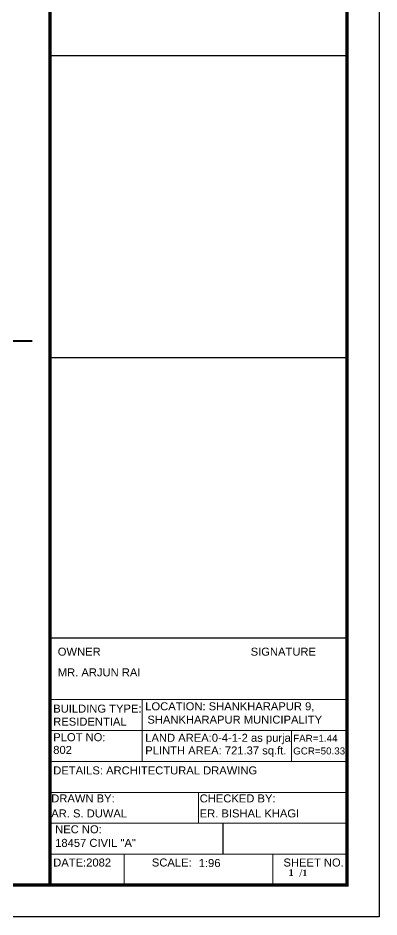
# Model space of a CAD drawing. Header units: inches. Extents: x 137851 to 141026, y -21374 to -19129.
# Drawn here: x 140485 to 141026, y -21374 to -20026 of the extents above; entities that cross this region are included whole.
import ezdxf

# ---------------------------------------------------------------- set-up
doc = ezdxf.new("R2010")
doc.units = ezdxf.units.IN
doc.header["$LTSCALE"] = 0.5
doc.header["$MEASUREMENT"] = 0
doc.layers.add('A-Wall', color=7, linetype='Continuous')
for name, color, linetype, lineweight in [('TEXT', 220, 'Continuous', 9), ('Text 0.200', 122, 'Continuous', 20), ('wall', 1, 'Continuous', 40)]:
    doc.layers.add(name, color=color, linetype=linetype, lineweight=lineweight)
doc.styles.add('ordinary', font='arial.ttf')
doc.styles.get("Standard").update_dxf_attribs({"font": 'arial.ttf'})

msp = doc.modelspace()

# ---------------------------------------------------------------- linework, layer by layer
for p, q in [((140533.4, -20082.2), (140978.1, -20082.2)), ((140533.4, -20534.9), (140978.1, -20534.9)), ((140533.4, -20955.2), (140978.1, -20955.2))]:
    msp.add_line(p, q)
msp.add_lwpolyline([(137851.3, -21373.7), (137851.3, -19128.7), (141026.1, -19128.7), (141026.1, -21373.7)], close=True)
at = {"const_width": 4.8}
msp.add_lwpolyline([(140978.1, -21325.7), (140978.1, -19176.7), (137995.3, -19176.7), (137995.3, -21325.7)], close=True, dxfattribs=at)
msp.add_lwpolyline([(140533.4, -21325.7), (140533.4, -19176.7)], dxfattribs=at)
at = {"layer": 'A-Wall', "ltscale": 50}
msp.add_line((140792, -21233.1), (140792, -21279.4), dxfattribs=at)
at = {"layer": 'TEXT'}
for p, q in [((140533.4, -21047.8), (140978.1, -21047.8)), ((140671.3, -21047.8), (140671.3, -21140.5)), ((140533.4, -21094.1), (140978.1, -21094.1)), ((140895.2, -21094.1), (140895.2, -21140.5)), ((140533.4, -21140.5), (140978.1, -21140.5)), ((140533.4, -21186.8), (140978.1, -21186.8)), ((140755.8, -21186.8), (140755.8, -21233.1)), ((140533.4, -21233.1), (140978.1, -21233.1)), ((140533.4, -21279.4), (140978.1, -21279.4)), ((140644.6, -21325.7), (140644.6, -21279.4)), ((140866.9, -21325.7), (140866.9, -21279.4))]:
    msp.add_line(p, q, dxfattribs=at)
at = {"layer": 'wall'}
msp.add_line((140506.7, -20510.3), (140133.9, -20510.3), dxfattribs=at)

# ---------------------------------------------------------------- texts
at = {"insert": (140866.9, -21288.5), "char_height": 6.5423, "width": 86.843, "attachment_point": 1}
msp.add_mtext('\\A1;{\\fTimes New Roman|b1|i0|c0|p18;\\H1.2367x;\\P\\pi29.76545;\\H0.80859x;    \\fBookman Old Style|b0|i0|c0|p18;\\H1.6907x;/\\fBookman Old Style|b1|i0|c0|p18;\\H0.86414x;1\\fArial|b1|i0|c0|p34;\\H1.2047x; \\H0.8998x;   }', dxfattribs=at)
at = {"layer": 'TEXT', "style": 'ordinary'}
for s, height, p in [('OWNER', 12, (140545, -20981.9)), ('SIGNATURE', 12, (140833.9, -20981.9)), ('MR. ARJUN RAI', 12, (140545, -21012.9)), ('LOCATION: SHANKHARAPUR 9,', 12, (140676, -21063.8)), ('BUILDING TYPE:  ', 12, (140538.2, -21067.3)), ('RESIDENTIAL', 12, (140538.2, -21086.8)), ('SHANKHARAPUR MUNICIPALITY', 12, (140679.2, -21083.8)), ('PLOT NO: ', 12, (140538.2, -21110.1)), ('LAND AREA:0-4-1-2 as purja', 12, (140676, -21111)), ('FAR=1.44', 10.5, (140897.5, -21111)), ('802', 12, (140538.2, -21129.2)), ('PLINTH AREA: 721.37 sq.ft.', 12, (140676, -21130)), ('GCR=50.33', 10.5, (140897.5, -21130)), ('DETAILS: ARCHITECTURAL DRAWING ', 12, (140538.2, -21159.9)), ('DRAWN BY:', 12, (140535.2, -21201.9)), ('CHECKED BY: ', 12, (140757.5, -21201.9)), ('AR. S. DUWAL', 12, (140535.2, -21224.4)), ('ER. BISHAL KHAGI', 12, (140757.5, -21224.4)), ('NEC NO:', 12, (140541.1, -21248.2)), ('18457 CIVIL "A"', 12, (140541.1, -21268.6)), ('DATE:2082', 12, (140538.2, -21298)), ('SCALE:', 12, (140685.9, -21298)), ('SHEET NO.', 12, (140883, -21298))]:
    msp.add_text(s, height=height, dxfattribs=at).set_placement(p)
msp.add_attdef('1:96', (140756.1, -21298.8), 'SCALE', height=12, dxfattribs=at)
at = {"layer": 'Text 0.200', "ltscale": 10, "insert": (140894.4, -21302.1), "char_height": 9.93, "width": 19.482, "attachment_point": 2}
msp.add_mtext('{\\fBookman Old Style|b1|i0|c0|p18;1}', dxfattribs=at)

doc.saveas('drawing.dxf')
